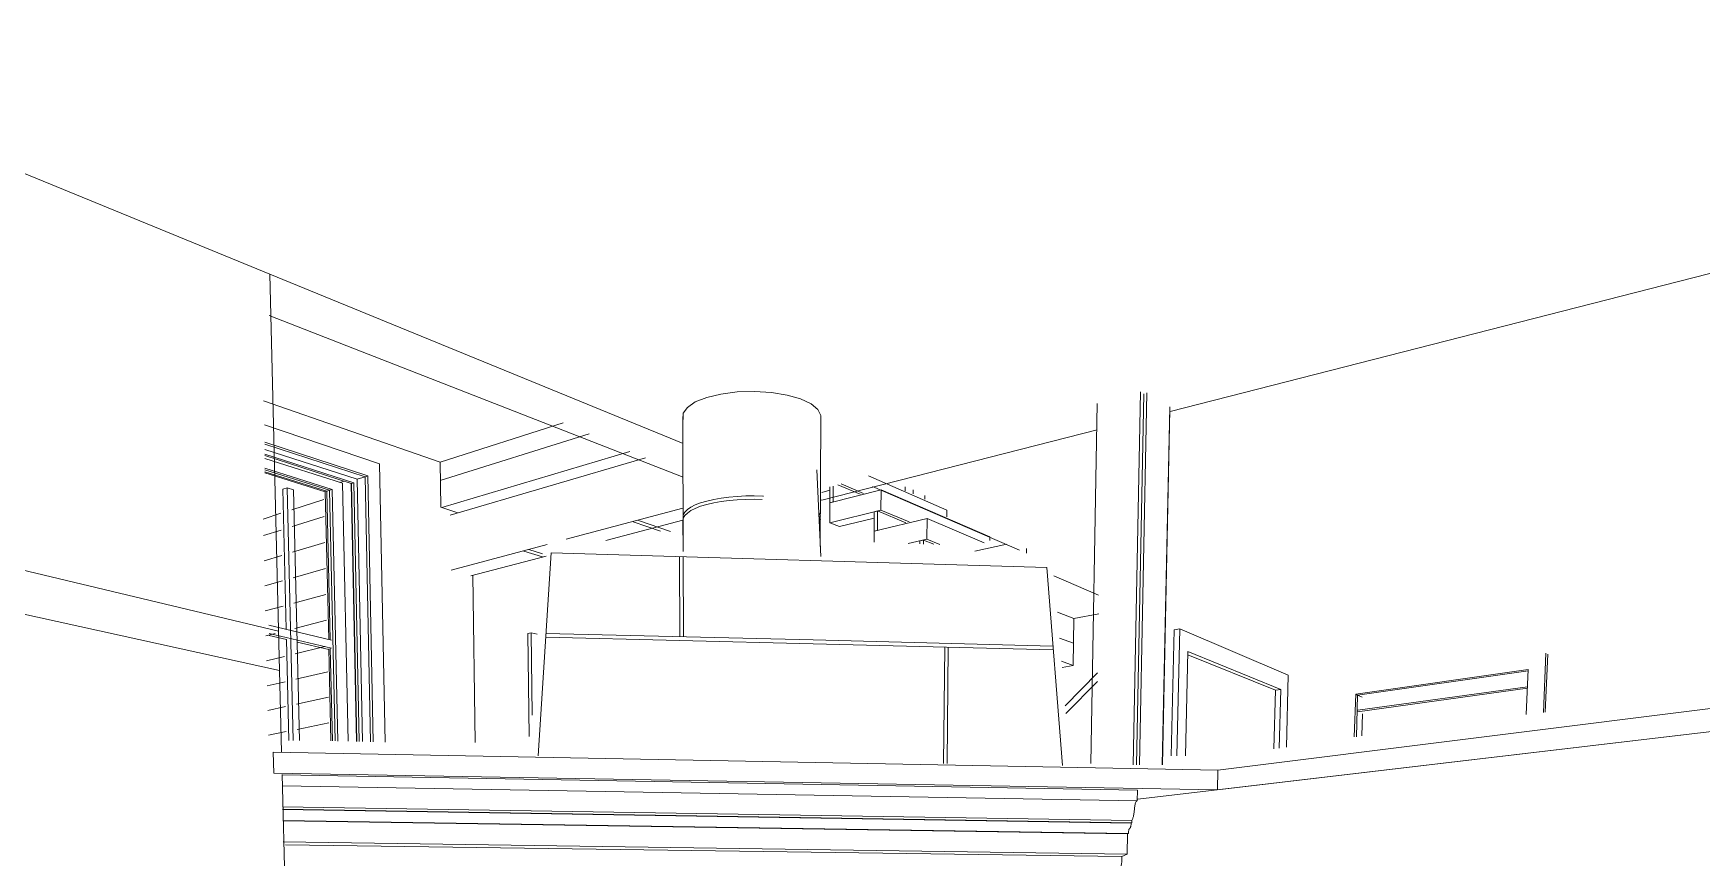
# Model space of a CAD drawing. Header units: inches. Extents: x 490.8 to 498.2, y -67.1 to -6.9.
# Drawn here: x 496.338 to 497.37, y -66.293 to -65.783 of the extents above; entities that cross this region are included whole.
import ezdxf

# ---------------------------------------------------------------- set-up
doc = ezdxf.new("R2010")
doc.units = ezdxf.units.IN
doc.header["$MEASUREMENT"] = 0
for name, color, linetype, lineweight in [('A-CLNG', 13, 'Continuous', 13), ('A-DOOR', 31, 'Continuous', 13), ('A-DOOR-FRAM', 31, 'Continuous', 9), ('A-GLAZ', 151, 'Continuous', 13), ('A-ROOF', 132, 'Continuous', 13), ('A-WALL', 113, 'Continuous', 13), ('A-WALL-PATT', 111, 'Continuous', 13), ('I-WALL', 2, 'Continuous', 13), ('L-SITE-WALL', 31, 'Continuous', 13), ('M-HVAC-CDFF', 50, 'Continuous', 9), ('Q-CASE', 31, 'Continuous', 9), ('Q-SPCQ', 91, 'Continuous', 9), ('S-BEAM', 12, 'Continuous', 9), ('S-COLS', 52, 'Continuous', 9), ('S-STRS', 31, 'Continuous', 9)]:
    doc.layers.add(name, color=color, linetype=linetype, lineweight=lineweight)

# ---------------------------------------------------------------- blocks, each defined once
blk = doc.blocks.new('FP_68-Living Room')
at = {"layer": 'A-WALL-PATT', "lineweight": 9}
for p, q in [((-170.9544, -66.0883), (-170.9345, -66.0821)), ((-170.9722, -66.0938), (-170.9612, -66.0904)), ((-170.9718, -66.1094), (-170.9608, -66.1061)), ((-170.9541, -66.1041), (-170.9342, -66.0982)), ((-170.9537, -66.1199), (-170.9338, -66.1142)), ((-170.9714, -66.1249), (-170.9604, -66.1218)), ((-170.971, -66.1404), (-170.96, -66.1375)), ((-170.9533, -66.1356), (-170.9335, -66.1302)), ((-170.9527, -66.1513), (-170.9331, -66.1462)), ((-170.9706, -66.1559), (-170.9649, -66.1544)), ((-170.9702, -66.1713), (-170.9592, -66.1686)), ((-170.9525, -66.167), (-170.9341, -66.1624)), ((-170.9522, -66.1826), (-170.9324, -66.178)), ((-170.9698, -66.1867), (-170.9588, -66.1842)), ((-170.9694, -66.202), (-170.9585, -66.1996)), ((-170.9518, -66.1982), (-170.932, -66.1938)), ((-170.9514, -66.2137), (-170.9317, -66.2096)), ((-170.969, -66.2173), (-170.9581, -66.2151))]:
    blk.add_line(p, q, dxfattribs=at)
blk = doc.blocks.new('FP_69-Living Room')
at = {"layer": 'A-WALL-PATT', "lineweight": 9}
blk.add_line((-170.8628, -66.0597), (-170.7707, -66.0309), dxfattribs=at)
blk = doc.blocks.new('FP_70-Living Room')
at = {"layer": 'A-WALL-PATT', "lineweight": 9}
for p, q in [((-170.7145, -66.1564), (-170.7147, -66.1068)), ((-170.7123, -66.1564), (-170.7125, -66.1068)), ((-170.632, -66.1607), (-170.7975, -66.1566)), ((-170.632, -66.1584), (-170.7974, -66.1543)), ((-170.4837, -66.1622), (-170.632, -66.1584)), ((-170.632, -66.1584), (-170.632, -66.1584)), ((-170.4835, -66.1645), (-170.632, -66.1607)), ((-170.632, -66.1607), (-170.632, -66.1607)), ((-170.5514, -66.2347), (-170.5507, -66.1628)), ((-170.5492, -66.2348), (-170.5485, -66.1628)), ((-170.5425, -66.4831), (-170.542, -66.435)), ((-170.5404, -66.483), (-170.5399, -66.435)), ((-170.7286, -66.4856), (-170.8187, -66.4858)), ((-170.7286, -66.4834), (-170.8186, -66.4836)), ((-170.4585, -66.4829), (-170.5516, -66.4831)), ((-170.4583, -66.485), (-170.5516, -66.4852)), ((-170.4516, -66.5701), (-170.5524, -66.571)), ((-170.7281, -66.5748), (-170.8245, -66.5758)), ((-170.7281, -66.5727), (-170.8244, -66.5736)), ((-170.4515, -66.5722), (-170.5525, -66.5731)), ((-170.5435, -66.5748), (-170.5435, -66.5731)), ((-170.5414, -66.5748), (-170.5414, -66.573)), ((-170.4431, -66.6791), (-170.4704, -66.6796)), ((-170.4432, -66.6771), (-170.4703, -66.6776))]:
    blk.add_line(p, q, dxfattribs=at)
blk = doc.blocks.new('FP_80-Living Room')
at = {"layer": 'M-HVAC-CDFF'}
for p, q in [((-170.7125, -66.1036), (-170.7128, -66.0202)), ((-170.705, -66.0749), (-170.7077, -66.0763)), ((-170.7017, -66.0736), (-170.705, -66.0749)), ((-170.7017, -66.0757), (-170.705, -66.077)), ((-170.6978, -66.0725), (-170.7017, -66.0736)), ((-170.6978, -66.0746), (-170.7017, -66.0757)), ((-170.7125, -66.1035), (-170.7126, -66.0841)), ((-170.7124, -66.1036), (-170.7125, -66.0835)), ((-170.7114, -66.0794), (-170.7124, -66.081)), ((-170.7114, -66.0815), (-170.7124, -66.0831)), ((-170.7099, -66.0778), (-170.7114, -66.0794)), ((-170.7099, -66.0799), (-170.7114, -66.0815)), ((-170.7077, -66.0763), (-170.7099, -66.0778)), ((-170.7077, -66.0784), (-170.7099, -66.0799)), ((-170.705, -66.077), (-170.7077, -66.0784))]:
    blk.add_line(p, q, dxfattribs=at)
blk = doc.blocks.new('FP_81-Living Room')
at = {"layer": 'M-HVAC-CDFF'}
for p, q in [((-170.6274, -66.0203), (-170.6277, -66.1006)), ((-170.6936, -66.0715), (-170.6978, -66.0725)), ((-170.6936, -66.0736), (-170.6978, -66.0746)), ((-170.689, -66.0706), (-170.6936, -66.0715)), ((-170.689, -66.0728), (-170.6936, -66.0736)), ((-170.6842, -66.07), (-170.689, -66.0706)), ((-170.6841, -66.0721), (-170.689, -66.0728)), ((-170.679, -66.0696), (-170.6842, -66.07)), ((-170.679, -66.0717), (-170.6841, -66.0721)), ((-170.6738, -66.0693), (-170.679, -66.0696)), ((-170.6738, -66.0715), (-170.679, -66.0717)), ((-170.6685, -66.0693), (-170.6738, -66.0693)), ((-170.6685, -66.0714), (-170.6738, -66.0715)), ((-170.6632, -66.0695), (-170.6685, -66.0693)), ((-170.6637, -66.0716), (-170.6685, -66.0714)), ((-170.6627, -66.0695), (-170.6632, -66.0695)), ((-170.6281, -66.0803), (-170.6286, -66.0798)), ((-170.6282, -66.0824), (-170.6285, -66.082)), ((-170.6276, -66.084), (-170.6282, -66.0824)), ((-170.6276, -66.0819), (-170.6281, -66.0803))]:
    blk.add_line(p, q, dxfattribs=at)

msp = doc.modelspace()

# ---------------------------------------------------------------- linework, layer by layer
at = {"layer": 'A-CLNG'}
for p, q in [((496.1204, -65.7832), (496.4841, -65.9321)), ((497.0411, -66.017), (497.9566, -65.7832)), ((496.8256, -66.072), (496.9961, -66.0285)), ((496.857, -66.0634), (496.9479, -66.1028)), ((496.825, -66.0718), (496.8256, -66.072))]:
    msp.add_line(p, q, dxfattribs=at)
at = {"layer": 'A-DOOR', "lineweight": 9}
for p, q in [((497.1064, -66.1895), (497.0521, -66.1675)), ((497.1054, -66.2258), (497.1064, -66.1895)), ((497.1601, -66.204), (497.1597, -66.2177))]:
    msp.add_line(p, q, dxfattribs=at)
at = {"layer": 'A-DOOR-FRAM'}
for p, q in [((496.6439, -66.1543), (496.6458, -66.1539)), ((496.6439, -66.1543), (496.6446, -66.218)), ((496.6446, -66.218), (496.6439, -66.1543)), ((496.6458, -66.1539), (496.6464, -66.205)), ((496.6496, -66.1549), (496.6458, -66.1539)), ((497.0436, -66.1522), (497.0419, -66.23)), ((497.0419, -66.23), (497.0436, -66.1522)), ((497.0436, -66.1522), (497.0471, -66.1516)), ((497.0471, -66.1516), (497.0454, -66.2301)), ((497.1143, -66.1802), (497.0471, -66.1516)), ((497.0506, -66.2301), (497.0521, -66.1655)), ((497.0521, -66.1655), (497.1096, -66.189)), ((497.1064, -66.1895), (497.0521, -66.1675)), ((497.2722, -66.2032), (497.2737, -66.1666)), ((497.2733, -66.203), (497.2748, -66.1672)), ((497.2748, -66.1672), (497.2733, -66.203)), ((497.156, -66.192), (497.2627, -66.1766)), ((497.2627, -66.1774), (497.1572, -66.1926)), ((497.2627, -66.1766), (497.2615, -66.2045)), ((497.1096, -66.189), (497.1064, -66.1895)), ((497.1096, -66.189), (497.1086, -66.2254)), ((497.1131, -66.2247), (497.1143, -66.1802)), ((497.1054, -66.2258), (497.1064, -66.1895)), ((497.1551, -66.2184), (497.156, -66.192)), ((497.156, -66.192), (497.1572, -66.1926)), ((497.1572, -66.1926), (497.1564, -66.2182))]:
    msp.add_line(p, q, dxfattribs=at)
at = {"layer": 'A-GLAZ', "lineweight": 9}
for p, q in [((496.5521, -66.0494), (496.4808, -66.0254)), ((496.481, -66.036), (496.5448, -66.0569)), ((496.481, -66.0372), (496.5431, -66.0575)), ((496.5431, -66.0575), (496.481, -66.0372)), ((496.5382, -66.059), (496.481, -66.0405)), ((496.5292, -66.0615), (496.481, -66.0461)), ((496.4811, -66.0521), (496.5228, -66.0653)), ((496.5211, -66.0658), (496.4811, -66.0532)), ((496.4811, -66.0544), (496.5194, -66.0664)), ((496.5194, -66.0664), (496.4811, -66.0544)), ((496.5555, -66.2215), (496.5521, -66.0494)), ((496.5211, -66.0658), (496.5228, -66.0653)), ((496.5228, -66.0653), (496.5262, -66.2209)), ((496.5326, -66.2209), (496.5292, -66.0615)), ((496.5382, -66.059), (496.5431, -66.0575)), ((496.5416, -66.2212), (496.5382, -66.059)), ((496.5431, -66.0575), (496.5448, -66.0569)), ((496.5431, -66.0575), (496.5464, -66.2213)), ((496.5464, -66.2213), (496.5431, -66.0575)), ((496.5448, -66.0569), (496.5481, -66.2214)), ((496.5211, -66.0658), (496.5194, -66.0664)), ((496.5194, -66.0664), (496.5211, -66.0658)), ((496.5194, -66.0664), (496.5215, -66.1583)), ((496.5215, -66.1583), (496.5194, -66.0664)), ((496.5246, -66.2208), (496.5211, -66.0658)), ((496.5216, -66.1637), (496.5229, -66.2208)), ((496.5229, -66.2208), (496.5216, -66.1637))]:
    msp.add_line(p, q, dxfattribs=at)
at = {"layer": 'A-GLAZ'}
for p, q in [((496.4811, -66.0435), (496.5361, -66.0612)), ((496.4811, -66.0444), (496.5345, -66.0616)), ((496.4811, -66.0544), (496.5194, -66.0664)), ((496.5185, -66.0667), (496.4811, -66.055)), ((496.4922, -66.0652), (496.4949, -66.0643)), ((496.4943, -66.1518), (496.4922, -66.0652)), ((496.4949, -66.0643), (496.4987, -66.2206)), ((496.4989, -66.0655), (496.4949, -66.0643)), ((496.5275, -66.061), (496.5302, -66.0601)), ((496.5345, -66.0616), (496.5347, -66.0617)), ((496.5378, -66.2211), (496.5345, -66.0616)), ((496.5347, -66.0617), (496.5361, -66.0612)), ((496.5381, -66.2211), (496.5347, -66.0617)), ((496.5361, -66.0612), (496.5394, -66.2212)), ((496.5026, -66.2206), (496.4989, -66.0655)), ((496.5194, -66.0664), (496.5185, -66.0667)), ((496.5206, -66.1581), (496.5185, -66.0667)), ((496.5194, -66.0664), (496.5215, -66.1583)), ((496.5223, -66.1586), (496.4836, -66.1492)), ((496.4837, -66.1543), (496.5224, -66.1635)), ((496.4945, -66.1582), (496.4837, -66.1556)), ((496.496, -66.2205), (496.4945, -66.1582)), ((496.5207, -66.1643), (496.5011, -66.1597)), ((496.5219, -66.2207), (496.5207, -66.1639)), ((496.5216, -66.1637), (496.5229, -66.2208))]:
    msp.add_line(p, q, dxfattribs=at)
at = {"layer": 'A-ROOF'}
for p, q in [((496.6657, -66.024), (496.5895, -66.0485)), ((496.5177, -66.0715), (496.4978, -66.0779)), ((496.491, -66.08), (496.48, -66.0836))]:
    msp.add_line(p, q, dxfattribs=at)
at = {"layer": 'A-WALL'}
for p, q in [((496.4902, -66.1772), (496.4841, -65.9321)), ((496.4841, -65.9321), (496.7399, -66.0369)), ((496.7399, -66.0576), (496.4838, -65.9578)), ((496.5895, -66.0485), (496.4803, -66.0105)), ((495.809, -66.0272), (496.4902, -66.1772)), ((496.5907, -66.0765), (496.707, -66.0418)), ((496.59, -66.0763), (496.5895, -66.0485)), ((496.59, -66.0763), (496.6006, -66.0797)), ((496.6502, -66.23), (496.6583, -66.1044)), ((496.6583, -66.1044), (496.9649, -66.1135)), ((496.9745, -66.2361), (496.9649, -66.1135)), ((496.6097, -66.1184), (496.6112, -66.2219)), ((497.454, -66.2057), (497.0211, -66.2569))]:
    msp.add_line(p, q, dxfattribs=at)
at = {"layer": 'I-WALL'}
for p, q in [((496.8894, -66.069), (496.8894, -66.0714)), ((497.0521, -66.1675), (497.1064, -66.1895)), ((497.1572, -66.1926), (497.2627, -66.1774)), ((497.1064, -66.1895), (497.1054, -66.2258)), ((497.1564, -66.2182), (497.1572, -66.1926)), ((497.16, -66.1938), (497.1572, -66.1926))]:
    msp.add_line(p, q, dxfattribs=at)
at = {"layer": 'L-SITE-WALL'}
for p, q in [((496.4896, -66.1529), (496.1285, -66.0666)), ((496.4914, -66.2278), (496.4902, -66.1772)), ((496.4978, -66.4859), (496.4918, -66.2416))]:
    msp.add_line(p, q, dxfattribs=at)
at = {"layer": 'M-HVAC-CDFF'}
for points in [[(496.7399, -66.022, 0), (496.74, -66.0182, 0), (496.7425, -66.0146, 0), (496.7474, -66.0112, 0), (496.7545, -66.0084, 0)], [(496.7545, -66.0084, 0), (496.7633, -66.0063, 0), (496.7734, -66.005, 0), (496.784, -66.0047, 0), (496.7945, -66.0053, 0), (496.8042, -66.0069, 0), (496.8126, -66.0093, 0), (496.819, -66.0123, 0), (496.8232, -66.0158, 0), (496.825, -66.0195, 0), (496.825, -66.0204, 0)]]:
    msp.add_polyline3d(points, dxfattribs=at)
at = {"layer": 'Q-CASE'}
for p, q in [((496.9922, -66.2348), (496.996, -66.0121)), ((497.0184, -66.2357), (497.0229, -66.0049)), ((497.0204, -66.2357), (497.0249, -66.0061)), ((497.0222, -66.2357), (497.0268, -66.0056)), ((497.041, -66.0143), (497.0363, -66.2356)), ((497.0364, -66.2356), (497.041, -66.0159)), ((497.0707, -66.2389), (497.461, -66.19)), ((497.4602, -66.205), (497.0704, -66.2511)), ((496.4863, -66.2278), (497.0707, -66.2389)), ((496.4867, -66.2407), (496.4863, -66.2278)), ((497.0704, -66.2511), (496.4867, -66.2407)), ((497.0707, -66.2389), (497.0704, -66.2511)), ((497.0209, -66.2513), (496.4918, -66.2419)), ((497.0207, -66.2578), (496.4919, -66.2487)), ((497.0209, -66.2513), (497.0207, -66.2578)), ((497.0174, -66.27), (496.4921, -66.2615)), ((497.0174, -66.2715), (496.4921, -66.263)), ((497.0171, -66.2716), (496.4921, -66.2632)), ((497.0154, -66.2781), (496.4922, -66.27)), ((497.0149, -66.2783), (496.4922, -66.2703)), ((497.0174, -66.2715), (497.0171, -66.2716)), ((497.0174, -66.27), (497.0174, -66.2715)), ((497.0149, -66.2783), (497.0147, -66.2908)), ((497.0154, -66.2781), (497.0149, -66.2783)), ((497.0147, -66.2908), (496.4925, -66.2833)), ((497.0113, -66.2924), (496.4938, -66.2851)), ((497.0147, -66.2908), (497.0113, -66.2924))]:
    msp.add_line(p, q, dxfattribs=at)
for points in [[(497.0207, -66.2578, 0), (497.0204, -66.2581, 0), (497.0202, -66.2584, 0), (497.02, -66.2588, 0), (497.0198, -66.2592, 0), (497.0196, -66.2597, 0), (497.0195, -66.2602, 0), (497.0194, -66.2608, 0), (497.0193, -66.2614, 0), (497.0192, -66.2621, 0), (497.0191, -66.2627, 0), (497.0191, -66.2634, 0), (497.019, -66.264, 0), (497.0189, -66.2646, 0), (497.0189, -66.2652, 0), (497.0188, -66.2658, 0), (497.0187, -66.2664, 0), (497.0186, -66.2669, 0), (497.0185, -66.2675, 0), (497.0184, -66.268, 0), (497.0182, -66.2684, 0), (497.0181, -66.2689, 0), (497.0179, -66.2693, 0), (497.0176, -66.2696, 0), (497.0174, -66.27, 0)], [(497.0171, -66.2716, 0), (497.017, -66.2722, 0), (497.017, -66.2727, 0), (497.0169, -66.2731, 0), (497.0169, -66.2734, 0), (497.0168, -66.2737, 0), (497.0167, -66.274, 0), (497.0166, -66.2742, 0), (497.0166, -66.2744, 0), (497.0165, -66.2746, 0), (497.0164, -66.2747, 0), (497.0163, -66.2748, 0), (497.0162, -66.2749, 0), (497.0161, -66.275, 0), (497.016, -66.2751, 0), (497.016, -66.2752, 0), (497.0159, -66.2753, 0), (497.0158, -66.2755, 0), (497.0157, -66.2757, 0), (497.0156, -66.2759, 0), (497.0156, -66.2762, 0), (497.0155, -66.2766, 0), (497.0155, -66.277, 0), (497.0154, -66.2775, 0), (497.0154, -66.2781, 0)], [(497.0113, -66.2924, 0), (497.0113, -66.294, 0), (497.0112, -66.2955, 0), (497.011, -66.297, 0), (497.0107, -66.2984, 0), (497.0103, -66.2994, 0), (497.0099, -66.3002, 0), (497.0095, -66.3006, 0)]]:
    msp.add_polyline3d(points, dxfattribs=at)
at = {"layer": 'Q-SPCQ'}
msp.add_line((496.8227, -66.0531), (496.825, -66.1067), dxfattribs=at)
at = {"layer": 'S-BEAM'}
for p, q in [((496.5958, -66.0813), (496.7167, -66.0458)), ((496.7398, -66.0768), (496.6676, -66.0961)), ((496.692, -66.0969), (496.7398, -66.0843)), ((496.7258, -66.0912), (496.7089, -66.0853)), ((496.7321, -66.0914), (496.7123, -66.0844)), ((496.6557, -66.0993), (496.5963, -66.1152)), ((496.6085, -66.1188), (496.6551, -66.1066)), ((496.6528, -66.1069), (496.6414, -66.1034)), ((496.6529, -66.1052), (496.6444, -66.1025)), ((497.1572, -66.2028), (497.2623, -66.1883)), ((497.1573, -66.2019), (497.2623, -66.1873))]:
    msp.add_line(p, q, dxfattribs=at)
at = {"layer": 'S-COLS'}
msp.add_line((496.8823, -66.068), (496.8823, -66.0656), dxfattribs=at)
at = {"layer": 'S-STRS'}
for p, q in [((496.8307, -66.0637), (496.8306, -66.0735)), ((496.8306, -66.0735), (496.8624, -66.0655)), ((496.8327, -66.073), (496.8327, -66.0632)), ((496.8495, -66.0683), (496.8356, -66.0624)), ((496.8515, -66.0678), (496.8376, -66.0618)), ((496.8546, -66.0569), (496.9031, -66.0782)), ((496.8623, -66.0781), (496.8624, -66.0655)), ((496.8624, -66.0655), (496.9297, -66.0947)), ((496.8773, -66.0661), (496.8773, -66.0637)), ((496.8307, -66.0658), (496.8256, -66.0672)), ((496.8306, -66.0735), (496.8327, -66.073)), ((496.8306, -66.0735), (496.8306, -66.0859)), ((496.8623, -66.0781), (496.8306, -66.0859)), ((496.8306, -66.0859), (496.8367, -66.0883)), ((496.8581, -66.0831), (496.8367, -66.0883)), ((496.8581, -66.0791), (496.858, -66.0911)), ((496.858, -66.0911), (496.8908, -66.0833)), ((496.8602, -66.0786), (496.8581, -66.0791)), ((496.8601, -66.0906), (496.8602, -66.0786)), ((496.8777, -66.0859), (496.8602, -66.0786)), ((496.8798, -66.0854), (496.8623, -66.0781)), ((496.8907, -66.0961), (496.8908, -66.0833)), ((496.8908, -66.0833), (496.9262, -66.0984)), ((496.9031, -66.0823), (496.9031, -66.0782)), ((496.858, -66.0911), (496.8601, -66.0906)), ((496.858, -66.0911), (496.858, -66.0978)), ((496.8907, -66.0961), (496.8792, -66.0987)), ((496.8986, -66.0993), (496.8907, -66.0961)), ((496.9296, -66.0968), (496.9297, -66.0947)), ((496.8864, -66.0971), (496.8863, -66.099)), ((496.8885, -66.0966), (496.8864, -66.0971)), ((496.8885, -66.0991), (496.8885, -66.0966)), ((496.8949, -66.0992), (496.8885, -66.0966)), ((496.9204, -66.1034), (496.9401, -66.0991)), ((496.9524, -66.1048), (496.9524, -66.1018)), ((496.9969, -66.1306), (496.9692, -66.1188)), ((496.9817, -66.1451), (496.9715, -66.1411)), ((496.9817, -66.1451), (496.9812, -66.1742)), ((496.9817, -66.1451), (496.997, -66.1422)), ((496.9728, -66.1572), (496.9814, -66.1604)), ((496.9814, -66.1604), (496.9728, -66.1572)), ((496.9812, -66.1742), (496.974, -66.1716)), ((496.9812, -66.1742), (496.9744, -66.1754)), ((496.9963, -66.1787), (496.9762, -66.1991)), ((496.9766, -66.2038), (496.9963, -66.184))]:
    msp.add_line(p, q, dxfattribs=at)

# ---------------------------------------------------------------- block references
at = {"layer": 'A-WALL', "lineweight": 9}
for name in ['FP_69-Living Room', 'FP_68-Living Room', 'FP_70-Living Room']:
    msp.add_blockref(name, (667.4524, 0), dxfattribs=at)
at = {"layer": 'M-HVAC-CDFF'}
for name in ['FP_80-Living Room', 'FP_81-Living Room']:
    msp.add_blockref(name, (667.4524, 0), dxfattribs=at)

doc.saveas('drawing.dxf')
